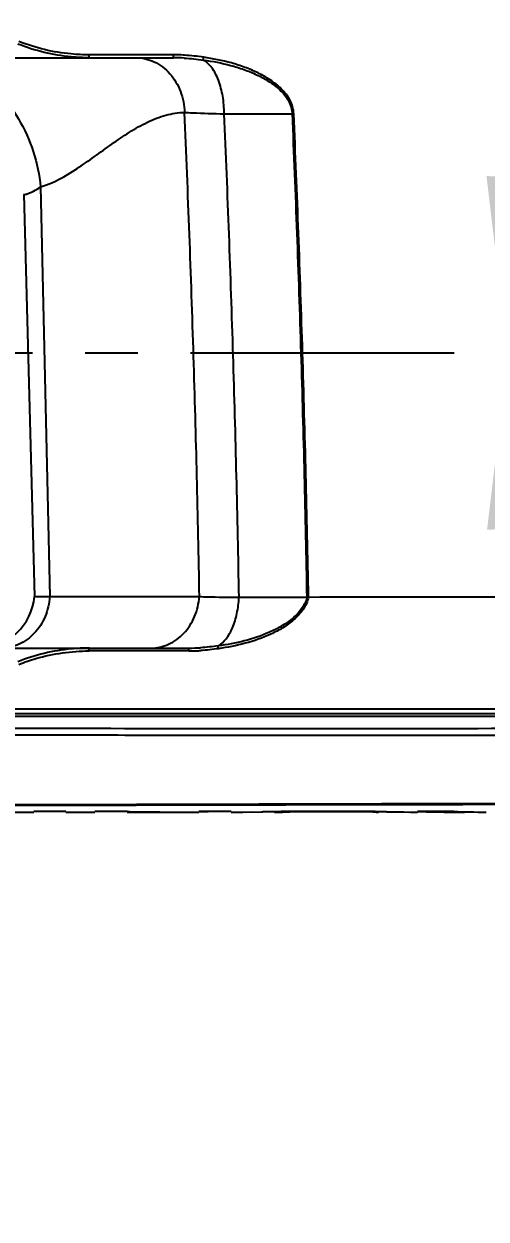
# Model space of a CAD drawing. Header units: millimetres. Extents: x 5828 to 6704, y 123 to 421.
# Drawn here: x 6574.2 to 6577.49, y 243.45 to 251.95 of the extents above; entities that cross this region are included whole.
import ezdxf

# ---------------------------------------------------------------- set-up
doc = ezdxf.new("R2010")
doc.units = ezdxf.units.MM
doc.linetypes.add('CENTER', pattern=[0.6, 0.375, -0.075, 0.075, -0.075])
for name, color, linetype in [('中心线', 7, 'Continuous'), ('外形图', 7, 'Continuous'), ('尺寸标注', 7, 'Continuous'), ('运动范围', 7, 'Continuous')]:
    doc.layers.add(name, color=color, linetype=linetype)
doc.styles.add('微软雅黑', font='msyh.ttc', dxfattribs={"height": 1.5})
doc.dimstyles.new('尺寸标注_1_15比例', dxfattribs={"dimtxt": 1.5, "dimasz": 1.25, "dimexe": 0.5, "dimexo": 0.4, "dimgap": 0.5, "dimtad": 1, "dimdec": 1, "dimlfac": 15, "dimdsep": 46, "dimtxsty": '微软雅黑', "dimcen": 0.09, "dimadec": 0, "dimazin": 0, "dimtp": 0.01, "dimtm": 0.01, "dimtfac": 1, "dimtdec": 1, "dimtofl": 0, "dimtmove": 0, "dimatfit": 3, "dimfxl": 1, "dimtolj": 1, "dimarcsym": 0})

# ---------------------------------------------------------------- blocks, each defined once
blk = doc.blocks.new('*D769')
at = {"layer": 'Defpoints', "color": 0}
for p in [(6596.5117, 262.0217), (6628.0363, 256.1115), (6551.3884, 249.6138), (6591.2263, 249.6258), (6637.3008, 249.6138)]:
    blk.add_point(p, dxfattribs=at)
at = {"layer": '尺寸标注', "color": 0, "lineweight": -2}
blk.add_arc((6591.1582, 249.6138), 13.5135, 15.29432, 174.69825, dxfattribs=at)
at = {"layer": '尺寸标注', "color": 0}
for points in [[(6603.9899, 253.1328), (6604.3964, 253.224), (6604.4667, 251.9587)], [(6577.4944, 250.8721), (6577.9106, 250.8528), (6577.6447, 249.6138)]]:
    blk.add_solid(points, dxfattribs=at)
at = {"layer": '尺寸标注', "color": 0, "insert": (6589.8699, 264.3502), "char_height": 1.5, "attachment_point": 5, "rotation": 4.99629, "style": '微软雅黑'}
blk.add_mtext('\\A1;-\\A1;170%%d', dxfattribs=at)
blk = doc.blocks.new('*D770')
at = {"layer": 'Defpoints', "color": 0}
for p in [(6551.3884, 249.6138), (6591.2263, 249.6138), (6637.3008, 249.6138), (6628.0365, 243.1292), (6583.7661, 238.2698)]:
    blk.add_point(p, dxfattribs=at)
at = {"layer": '尺寸标注', "color": 0, "lineweight": -2}
blk.add_arc((6591.2263, 249.6138), 13.5772, 185.27685, 344.73221, dxfattribs=at)
at = {"layer": '尺寸标注', "color": 0}
for points in [[(6577.9147, 248.3747), (6577.4985, 248.3555), (6577.6491, 249.6138)], [(6604.5277, 245.9929), (6604.1211, 246.084), (6604.5977, 247.2582)]]:
    blk.add_solid(points, dxfattribs=at)
at = {"layer": '尺寸标注', "color": 0, "insert": (6591.5441, 237.3197), "char_height": 1.5, "attachment_point": 5, "rotation": 1.48084, "style": '微软雅黑'}
blk.add_mtext('\\A1;+\\A1;170%%d', dxfattribs=at)

msp = doc.modelspace()

# ---------------------------------------------------------------- linework, layer by layer
at = {"layer": '中心线', "linetype": 'CENTER', "ltscale": 5}
msp.add_line((6551.3884, 249.6138), (6637.3008, 249.6138), dxfattribs=at)
at = {"layer": '外形图', "color": 7, "linetype": 'Continuous'}
for p, q in [((6568.7297, 251.7138), (6575.2685, 251.7138)), ((6575.2678, 251.7343), (6574.6685, 251.7343)), ((6575.6285, 251.3148), (6576.1136, 251.3148)), ((6574.322, 250.7946), (6574.388, 247.8805)), ((6574.2034, 250.7399), (6574.2783, 247.8805)), ((6576.1765, 249.6137), (6576.1861, 249.6138)), ((6574.2783, 247.8805), (6575.4521, 247.8805)), ((6575.734, 247.8753), (6576.2183, 247.8752)), ((6568.823, 247.5138), (6575.378, 247.5138)), ((6575.3772, 247.4933), (6574.6685, 247.4933)), ((6585.2167, 247.0265), (6568.6687, 247.0265)), ((6585.397, 247.0471), (6571.2749, 247.0471)), ((6585.4991, 247.0794), (6571.3967, 247.0794)), ((6571.2263, 246.3471), (6574.273, 246.3471)), ((6574.273, 246.3471), (6574.273, 246.3511)), ((6574.5026, 246.3511), (6574.273, 246.3511)), ((6574.5026, 246.3511), (6574.5026, 246.3471)), ((6574.5026, 246.3471), (6574.708, 246.3471)), ((6574.708, 246.3471), (6574.708, 246.3511)), ((6574.8337, 246.3511), (6574.708, 246.3511)), ((6574.9393, 246.3503), (6574.9334, 246.3504)), ((6574.9393, 246.3504), (6574.9393, 246.3475)), ((6575.3418, 246.3471), (6575.4468, 246.3471)), ((6575.4468, 246.3471), (6575.4468, 246.3511)), ((6575.6781, 246.3511), (6575.4468, 246.3511)), ((6575.4468, 246.3499), (6575.5155, 246.351)), ((6575.4468, 246.35), (6575.5155, 246.351)), ((6575.6781, 246.3511), (6575.6781, 246.3471)), ((6575.6781, 246.3471), (6575.7601, 246.3471)), ((6575.7601, 246.3471), (6575.8933, 246.3489)), ((6575.7804, 246.3474), (6575.8246, 246.348)), ((6575.8933, 246.3489), (6575.9041, 246.349)), ((6575.9857, 246.3499), (6575.9874, 246.3499)), ((6575.9875, 246.3471), (6576.0426, 246.3476)), ((6576.0044, 246.3473), (6576.0963, 246.3481)), ((6576.0426, 246.3476), (6576.0963, 246.3481)), ((6576.6162, 246.3507), (6576.6162, 246.3481)), ((6576.7085, 246.3473), (6576.7257, 246.3471)), ((6576.726, 246.3471), (6576.726, 246.3499)), ((6576.7825, 246.3494), (6576.8095, 246.3491)), ((6576.8095, 246.3491), (6576.9537, 246.3471)), ((6576.9537, 246.3471), (6576.9537, 246.3471)), ((6576.9537, 246.3471), (6577.0033, 246.3471)), ((6577.262, 246.3511), (6577.0033, 246.3511)), ((6577.2575, 246.3471), (6577.262, 246.3472)), ((6577.2575, 246.3471), (6577.262, 246.3471))]:
    msp.add_line(p, q, dxfattribs=at)
msp.add_lwpolyline([(6576.8075, 246.3491), (6576.8516, 246.3485), (6576.9063, 246.3478), (6576.9398, 246.3473)], dxfattribs=at)
for centre, radius, start, end in [((6575.2645, 250.4336), 1.3008, 86.81026, 89.8549), ((6575.2671, 250.4541), 1.2597, 86.49372, 89.93431), ((6575.2637, 250.421), 1.3134, 86.415, 86.80451), ((6444.7206, 245.5845), 130.7514, 1.75528, 2.516012), ((6443.6133, 245.5599), 132.1406, 1.751354, 2.496058), ((6576.1554, 250.5751), 0.7409, 92.48791, 93.23285), ((6437.4095, 245.3367), 138.8328, 1.765357, 2.467897), ((6436.8159, 245.3159), 139.4365, 1.766336, 2.465954), ((6451.6719, 245.7298), 123.7989, 0.995424, 1.786612), ((6449.3481, 245.6691), 126.4052, 1.000043, 1.781325), ((6441.5229, 245.4972), 134.7165, 1.011448, 1.751033), ((6427.9226, 245.1354), 148.3311, 1.059119, 1.730117), ((6573.8797, 247.9138), 0.4, 271.41228, 355.21976), ((6575.3761, 248.7278), 1.2345, 270.05236, 273.19172), ((6575.3762, 248.7974), 1.2836, 270.07699, 273.75581), ((6575.368, 248.8931), 1.4001, 273.14609, 273.84663), ((6575.3421, 271.7257), 25.3786, 269.09061, 269.38462), ((6575.069, 271.9486), 25.6014, 269.70963, 269.99953), ((6575.069, 271.9481), 25.601, 269.99953, 270.29913), ((6575.3421, 271.7193), 25.3722, 269.38461, 269.99944), ((6575.5445, 244.7186), 1.6326, 90.85078, 91.0175), ((6576.275, 214.0998), 32.2514, 90.51389, 90.65893), ((6576.3352, 206.9485), 39.4029, 89.96756, 90.5058), ((6576.3378, 211.1031), 35.2458, 89.96801, 90.39265), ((6576.3828, 207.8596), 38.4919, 89.40502, 90.03759), ((6576.3657, 207.5827), 38.7662, 89.62989, 90.01215), ((6576.4228, 218.9822), 27.3666, 89.40198, 89.59523), ((6577.2573, 254.5191), 8.1719, 268.21851, 270.00117), ((6577.5042, 253.7789), 7.4317, 268.13228, 269.90384), ((6577.2573, 254.5163), 8.1691, 270.03351, 270.89312)]:
    msp.add_arc(centre, radius, start, end, dxfattribs=at)
for points, knots in [([(6574.6694, 251.7138), (6574.626, 251.7138), (6574.4532, 251.7219), (6574.2817, 251.7626), (6574.1614, 251.8109)], [0, 0, 0, 0, 0.250597, 1, 1, 1, 1]), ([(6574.6685, 251.7343), (6574.6258, 251.7344), (6574.4555, 251.7422), (6574.2866, 251.7821), (6574.168, 251.8295)], [0, 0, 0, 0, 0.250604, 1, 1, 1, 1]), ([(6574.6694, 251.7138), (6574.6692, 251.7138), (6574.6692, 251.7146), (6574.669, 251.7155), (6574.6689, 251.7175), (6574.6687, 251.7212), (6574.6686, 251.7269), (6574.6685, 251.7317), (6574.6685, 251.7343)], [0, 0, 0, 0, 0.021059, 0.078609, 0.171306, 0.295903, 0.620715, 1, 1, 1, 1]), ([(6574.9997, 251.7138), (6575.0442, 251.7138), (6575.1364, 251.6925), (6575.2501, 251.6044), (6575.3259, 251.4755), (6575.3448, 251.3751), (6575.346, 251.3243)], [0, 0, 0, 0, 0.233452, 0.476751, 0.733592, 1, 1, 1, 1]), ([(6575.2685, 251.7138), (6575.2684, 251.7138), (6575.2684, 251.7146), (6575.2682, 251.7155), (6575.2681, 251.7175), (6575.2679, 251.7212), (6575.2678, 251.7269), (6575.2678, 251.7317), (6575.2678, 251.7343)], [0, 0, 0, 0, 0.020801, 0.078287, 0.170979, 0.295606, 0.620545, 1, 1, 1, 1]), ([(6575.4807, 251.6976), (6575.4807, 251.7), (6575.4815, 251.7066), (6575.4823, 251.7132), (6575.4829, 251.7174)], [0, 0, 0, 0, 0.366291, 1, 1, 1, 1]), ([(6575.4807, 251.6976), (6575.5458, 251.6888), (6575.6428, 251.67), (6575.7685, 251.6314), (6575.8599, 251.5944), (6575.9469, 251.5477), (6576.0261, 251.4883), (6576.0907, 251.4125), (6576.112, 251.3475), (6576.1136, 251.3148)], [0, 0, 0, 0, 0.250119, 0.37522, 0.500307, 0.625359, 0.750405, 0.875393, 1, 1, 1, 1]), ([(6575.6285, 251.3148), (6575.6284, 251.3569), (6575.6219, 251.4383), (6575.5929, 251.55), (6575.548, 251.6397), (6575.5042, 251.6843), (6575.4807, 251.6976)], [0, 0, 0, 0, 0.297676, 0.573262, 0.809606, 1, 1, 1, 1]), ([(6576.1232, 251.3152), (6576.1222, 251.332), (6576.1166, 251.3656), (6576.0973, 251.4127), (6576.0692, 251.455), (6576.0243, 251.5053), (6575.9579, 251.5577), (6575.8699, 251.6074), (6575.7768, 251.6468), (6575.6488, 251.6883), (6575.5493, 251.707), (6575.4829, 251.7174)], [0, 0, 0, 0, 0.062623, 0.125188, 0.187813, 0.250358, 0.375248, 0.500166, 0.625137, 0.75013, 1, 1, 1, 1]), ([(6573.8364, 251.6183), (6573.9024, 251.5793), (6574.0273, 251.4781), (6574.1742, 251.2813), (6574.2779, 251.0488), (6574.3134, 250.8801), (6574.322, 250.7946)], [0, 0, 0, 0, 0.233, 0.481097, 0.739229, 1, 1, 1, 1]), ([(6574.322, 250.7946), (6574.4136, 250.8232), (6574.5883, 250.9221), (6574.7861, 251.0705), (6574.9519, 251.1842), (6575.0785, 251.2572), (6575.2093, 251.3099), (6575.3011, 251.3243), (6575.346, 251.3243)], [0, 0, 0, 0, 0.24708, 0.508827, 0.63862, 0.764299, 0.884406, 1, 1, 1, 1]), ([(6575.346, 251.3243), (6575.3647, 251.3234), (6575.4589, 251.3198), (6575.5531, 251.317), (6575.6285, 251.3148)], [0, 0, 0, 0, 0.199563, 1, 1, 1, 1]), ([(6574.2034, 250.74), (6574.2034, 250.7398), (6574.2045, 250.7403), (6574.2055, 250.7401), (6574.2082, 250.7409), (6574.2133, 250.7419), (6574.2222, 250.7446), (6574.2356, 250.7491), (6574.2527, 250.7562), (6574.2824, 250.7706), (6574.3056, 250.7843), (6574.322, 250.7946)], [0, 0, 0, 0, 0.003742, 0.015028, 0.033916, 0.060476, 0.136969, 0.245085, 0.385362, 0.558554, 1, 1, 1, 1]), ([(6574.388, 247.8805), (6574.3845, 247.8317), (6574.3622, 247.7364), (6574.2854, 247.6154), (6574.1744, 247.5334), (6574.0858, 247.5138), (6574.0428, 247.5138)], [0, 0, 0, 0, 0.266296, 0.522638, 0.76594, 1, 1, 1, 1]), ([(6575.1064, 247.5138), (6575.1494, 247.5138), (6575.238, 247.5334), (6575.349, 247.6154), (6575.4258, 247.7364), (6575.4481, 247.8317), (6575.4517, 247.8805)], [0, 0, 0, 0, 0.23401, 0.477275, 0.733648, 1, 1, 1, 1]), ([(6575.4521, 247.8805), (6575.4708, 247.8797), (6575.5648, 247.8769), (6575.6587, 247.8759), (6575.734, 247.8753)], [0, 0, 0, 0, 0.199387, 1, 1, 1, 1]), ([(6575.5857, 247.5292), (6575.6074, 247.5413), (6575.6485, 247.5808), (6575.6923, 247.6613), (6575.7225, 247.7623), (6575.7319, 247.8365), (6575.734, 247.8753)], [0, 0, 0, 0, 0.191397, 0.426345, 0.700502, 1, 1, 1, 1]), ([(6576.2183, 247.8752), (6576.2159, 247.8597), (6576.2025, 247.8303), (6576.1781, 247.79), (6576.1473, 247.7537), (6576.1005, 247.7114), (6576.0351, 247.6668), (6575.9223, 247.6104), (6575.7721, 247.5608), (6575.6481, 247.5375), (6575.5857, 247.5292)], [0, 0, 0, 0, 0.062568, 0.125238, 0.187676, 0.250262, 0.375226, 0.500259, 0.750055, 1, 1, 1, 1]), ([(6576.2284, 247.8772), (6576.2219, 247.8456), (6576.1935, 247.7852), (6576.1266, 247.714), (6576.0475, 247.657), (6575.9329, 247.5964), (6575.7792, 247.5432), (6575.6519, 247.5183), (6575.5878, 247.5095)], [0, 0, 0, 0, 0.124794, 0.249773, 0.374823, 0.499916, 0.749871, 1, 1, 1, 1]), ([(6576.2183, 247.8752), (6576.22, 247.8751), (6576.2238, 247.8737), (6576.2266, 247.8774), (6576.2284, 247.8772)], [0, 0, 0, 0, 0.480703, 1, 1, 1, 1]), ([(6576.2284, 247.8772), (6577.0779, 247.8785), (6579.2021, 247.8809), (6582.6009, 247.8804), (6585.1502, 247.8804), (6586.4249, 247.8803)], [0, 0, 0, 0, 0.24995, 0.624964, 1, 1, 1, 1]), ([(6575.5878, 247.5095), (6575.5872, 247.5136), (6575.5865, 247.5202), (6575.5856, 247.5268), (6575.5857, 247.5292)], [0, 0, 0, 0, 0.63483, 1, 1, 1, 1]), ([(6574.6694, 247.5138), (6574.626, 247.5138), (6574.4532, 247.5057), (6574.2817, 247.465), (6574.1614, 247.4167)], [0, 0, 0, 0, 0.250597, 1, 1, 1, 1]), ([(6574.168, 247.3981), (6574.2076, 247.4139), (6574.369, 247.4692), (6574.5408, 247.4931), (6574.6685, 247.4933)], [0, 0, 0, 0, 0.250483, 1, 1, 1, 1]), ([(6574.6685, 247.4933), (6574.6685, 247.4959), (6574.6686, 247.5007), (6574.6687, 247.5064), (6574.6689, 247.5101), (6574.669, 247.5121), (6574.6692, 247.513), (6574.6692, 247.5138), (6574.6694, 247.5138)], [0, 0, 0, 0, 0.378957, 0.703515, 0.828279, 0.921106, 0.978846, 1, 1, 1, 1]), ([(6575.3772, 247.4933), (6575.3772, 247.4959), (6575.3772, 247.5007), (6575.3773, 247.5064), (6575.3775, 247.51), (6575.3776, 247.5121), (6575.3778, 247.513), (6575.3778, 247.5138), (6575.378, 247.5138)], [0, 0, 0, 0, 0.379157, 0.703864, 0.828663, 0.921483, 0.979148, 1, 1, 1, 1]), ([(6583.6256, 246.9466), (6583.1096, 246.9442), (6582.0776, 246.9408), (6580.5295, 246.942), (6578.9816, 246.9429), (6577.4338, 246.9401), (6575.8864, 246.9397), (6573.8245, 246.9415), (6572.2783, 246.9393), (6571.2478, 246.9386)], [0, 0, 0, 0, 0.125071, 0.250138, 0.375197, 0.500241, 0.62526, 0.75024, 1, 1, 1, 1]), ([(6571.2489, 246.8953), (6571.764, 246.8942), (6572.5367, 246.8937), (6573.5672, 246.8956), (6574.3404, 246.896), (6575.1138, 246.8952), (6576.1452, 246.8948), (6577.4348, 246.8949), (6578.9825, 246.8958), (6580.5303, 246.8943), (6582.0783, 246.8924), (6583.1104, 246.892), (6583.6263, 246.8978)], [0, 0, 0, 0, 0.124844, 0.187295, 0.249764, 0.312247, 0.374743, 0.499762, 0.624805, 0.749865, 0.874932, 1, 1, 1, 1]), ([(6583.6263, 246.4056), (6583.1093, 246.4036), (6582.0752, 246.4065), (6580.5243, 246.4039), (6578.9735, 246.4022), (6576.9066, 246.3993), (6574.3242, 246.3936), (6572.2587, 246.3881), (6571.2263, 246.3852)], [0, 0, 0, 0, 0.125091, 0.250173, 0.375237, 0.500274, 0.750238, 1, 1, 1, 1]), ([(6583.6263, 246.4142), (6582.5925, 246.41), (6580.5253, 246.4116), (6577.4251, 246.407), (6574.3267, 246.3979), (6572.2617, 246.3924), (6571.2296, 246.3892)], [0, 0, 0, 0, 0.250177, 0.500278, 0.75024, 1, 1, 1, 1]), ([(6574.9334, 246.3504), (6574.9267, 246.3505), (6574.8935, 246.3509), (6574.8602, 246.3511), (6574.8337, 246.3511)], [0, 0, 0, 0, 0.201176, 1, 1, 1, 1])]:
    msp.add_open_spline(points, degree=3, knots=knots, dxfattribs=at)
for points in [[(6575.3441, 251.7114), (6575.3898, 251.7087), (6575.4354, 251.7038), (6575.4807, 251.6976)], [(6575.4829, 251.7174), (6575.4374, 251.7238), (6575.3916, 251.7289), (6575.3458, 251.7318)], [(6575.5857, 247.5292), (6575.5441, 247.5237), (6575.5022, 247.5193), (6575.4603, 247.5166)], [(6575.5878, 247.5095), (6575.546, 247.5037), (6575.504, 247.499), (6575.4619, 247.4962)]]:
    msp.add_open_spline(points, degree=3, dxfattribs=at)
at = {"layer": '运动范围', "color": 0, "linetype": 'Continuous', "lineweight": 0}
msp.add_arc((6591.2263, 249.6198), 37.378, 10, 350, dxfattribs=at)

# ---------------------------------------------------------------- dimensions: what is measured, and where the dimension line sits
at = {"layer": '尺寸标注'}
for base, line1, line2, text, picture, middle in [((6596.5117, 262.0217), ((6551.3884, 249.6138), (6637.3008, 249.6138)), ((6628.0363, 256.1115), (6591.2263, 249.6258)), '\\A1;-<>', '*D769', (6589.9813, 263.076)), ((6583.7661, 238.2698), ((6628.0365, 243.1292), (6591.2263, 249.6138)), ((6551.3884, 249.6138), (6637.3008, 249.6138)), '\\A1;+<>', '*D770', (6591.5772, 236.0411))]:
    dim = msp.add_angular_dim_2l(base=base, line1=line1, line2=line2, text=text, dimstyle='尺寸标注_1_15比例', override={"dimtxsty": '微软雅黑'}, dxfattribs=at)
    dim.commit()
    dim.dimension.update_dxf_attribs({"geometry": picture, "text_midpoint": middle, "dimtype": 162})

doc.saveas('drawing.dxf')
